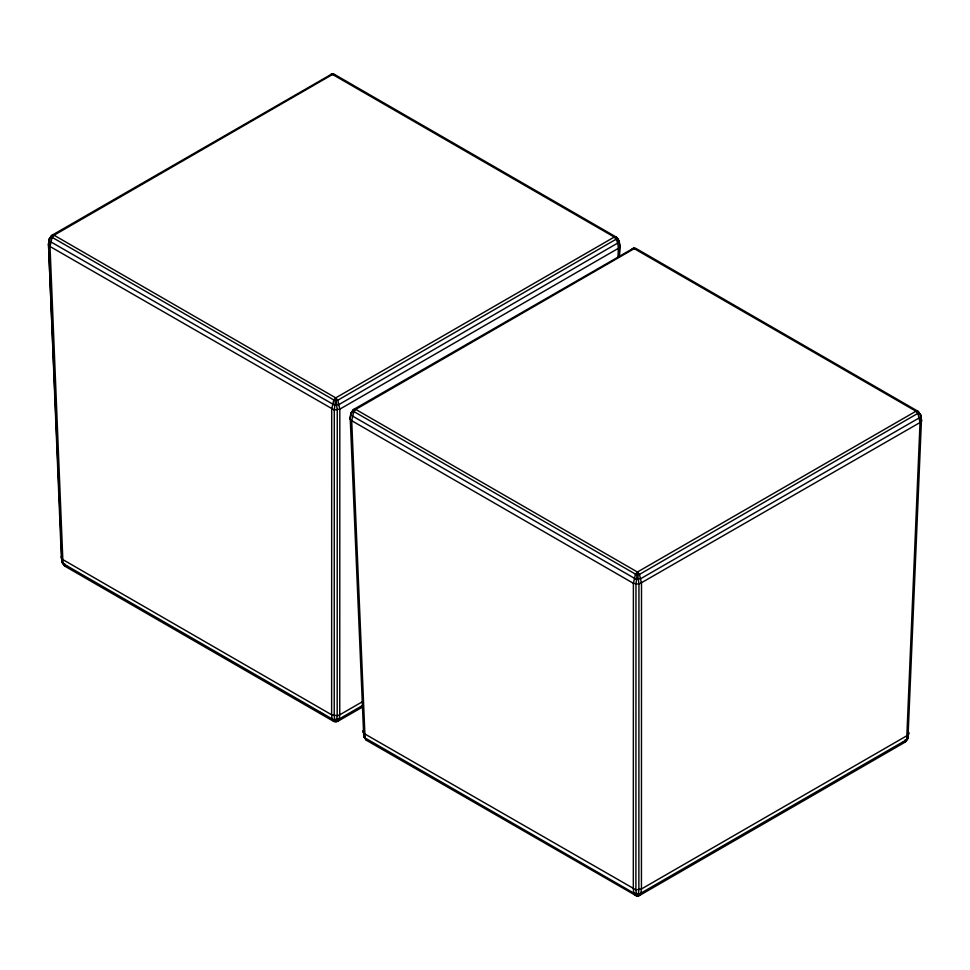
<?xml version="1.0" encoding="UTF-8"?>
<svg xmlns="http://www.w3.org/2000/svg" width="970" height="970" viewBox="0 0 970 970"><rect width="100%" height="100%" fill="white"/><g stroke="black" fill="none" stroke-linecap="round" stroke-linejoin="round"><path stroke-width="1.45" d="M617.975 257.426C618.145 250.672 619.648 242.306 614.265 237.056L331.813 74.023L52.016 235.249L49.24 238.935L48.512 245.01L62.056 562.454L64.832 566.165L333.644 721.365L337.705 721.377L362.586 707.021M619.369 255.74C619.236 249.581 621.637 241.772 616.277 237.08L334.589 74.46L331.813 74.023M619.442 255.947L619.794 245.155M921.488 419.331L907.956 738.412L905.192 742.098L639.388 895.553L636.623 895.977L366.527 740.352L363.75 736.63L350.182 417.476L350.934 413.123L353.698 409.425L633.507 248.199L636.284 248.635L917.959 411.256L920.736 414.978L921.5 421.053L920.033 422.532L638.939 584.183L633.386 583.309L351.698 420.677L350.206 419.185L350.182 417.476M350.206 419.185L350.934 413.123L353.698 409.425L355.735 409.401L634.986 248.199M903.143 742.123L905.192 742.098L907.956 738.412L908.684 732.338L908.696 734.047L907.229 735.539L641.437 888.993L635.896 889.829L364.502 733.769L362.998 732.277L362.986 730.555M638.114 895.977L638.866 889.842L638.939 584.183L637.423 572.033L355.735 409.401L352.959 410.164L350.946 414.602L352.243 415.9L636.162 579.272L640.964 578.544L919.487 417.743L920.76 416.457L920.736 414.978L919.439 413.681M905.919 741.359L907.944 736.921M64.808 563.825L64.081 565.425L66.857 566.201L64.832 566.165L62.056 562.454L61.304 556.38L48.5 243.3M362.004 701.965L339.742 714.817L337.184 715.666L331.631 714.781L62.82 559.593L61.316 558.102L61.304 556.38M362.768 705.36L339.197 718.964L334.407 719.691L332.164 718.94L63.353 563.752L62.82 559.593L50.016 246.501L52.041 237.589L54.053 235.225L333.304 74.023M330.54 74.447L334.589 74.46M632.222 248.623L636.284 248.635M637.351 895.577L639.388 895.553L640.891 893.152L641.437 888.993L641.51 583.334L639.46 574.41L637.423 572.033L635.411 574.398L633.386 583.309L633.313 888.969L633.859 893.127L635.338 895.54M917.959 411.256L915.947 411.231L633.507 248.199M319.93 712.319L322.549 713.823M905.168 739.758L905.919 740.498M366.527 740.352L363.75 736.63L363.726 735.151L365.084 737.552M636.623 895.977L635.896 889.829L635.968 584.17L637.423 572.033L915.947 411.231L918.711 412.007L920.76 416.457L921.5 421.053M365.763 738.74L365.775 739.601M331.704 409.134L331.631 714.781L332.164 718.94L333.644 721.365L337.705 721.377L339.197 718.964L339.742 714.817L339.815 409.158L337.778 400.234L335.741 397.858L54.053 235.225L52.016 235.249L49.24 238.935L48.512 245.01L50.016 246.501L334.286 409.995L339.815 409.158L618.339 248.356L619.818 246.877L619.054 240.79L616.277 237.08L614.265 237.056L335.741 397.858L333.716 400.222L331.704 409.134M334.286 409.995L334.213 715.654L334.941 721.801L336.42 721.801L337.184 715.666L337.257 410.007L335.741 397.858L334.286 409.995M920.033 422.532L906.683 739.686L640.891 893.152L638.66 893.879L633.859 893.127L365.047 737.928L351.698 420.677L353.723 411.765L355.735 409.401L352.971 411.025L636.696 574.834L639.46 574.41L918.723 412.868L915.947 411.231L917.984 413.608L920.033 422.532M51.289 236.85L49.264 240.427L50.561 241.712L334.48 405.096L339.27 404.369L619.066 242.282L617.029 237.832L614.265 237.056L617.041 238.693L337.778 400.234L335.014 400.646L51.289 236.85L51.277 235.989L54.053 235.225L51.289 236.85"/></g></svg>
